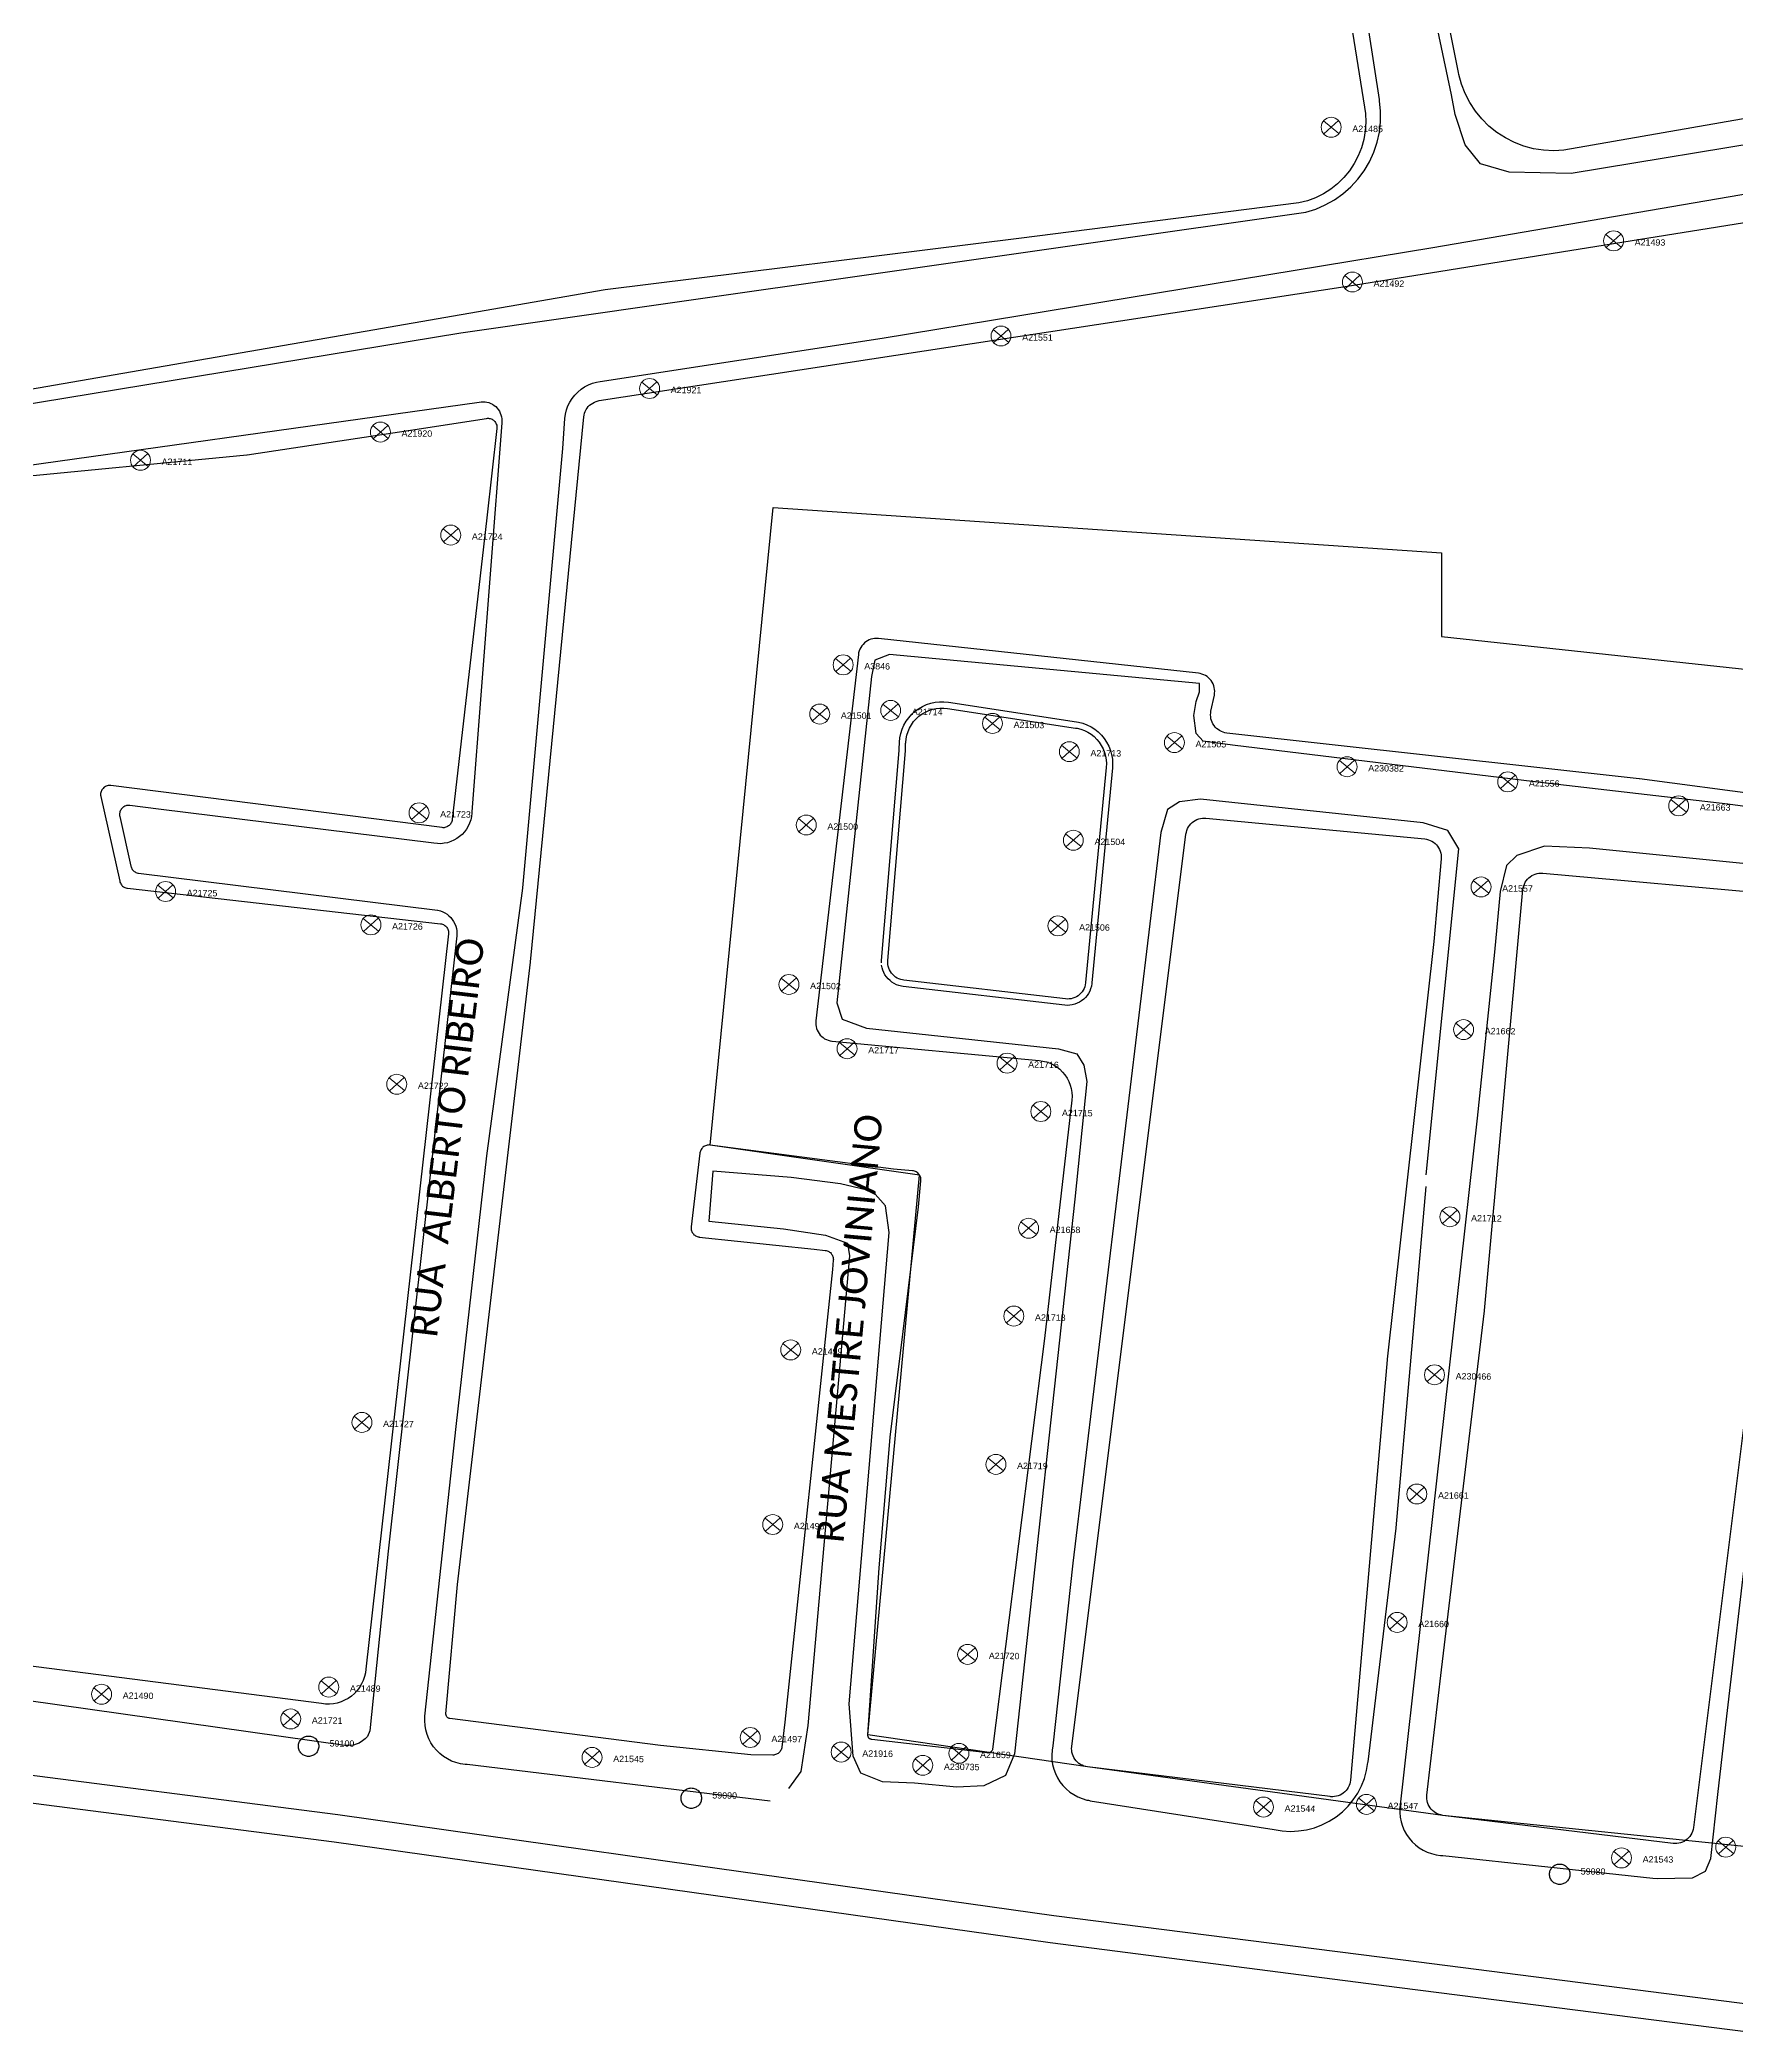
# Model space of a CAD drawing. Header units: millimetres. Extents: x 676447 to 689606, y 7455628 to 7463967.
# Drawn here: x 681893.6 to 682080.2, y 7459214.1 to 7459433.4 of the extents above; entities that cross this region are included whole.
import ezdxf

# ---------------------------------------------------------------- set-up
doc = ezdxf.new("R2010")
doc.units = ezdxf.units.MM
doc.header["$LTSCALE"] = 0.1
doc.header["$MEASUREMENT"] = 0
doc.linetypes.add('PHANTOM2', pattern=[1.25, 0.625, -0.125, 0.125, -0.125, 0.125, -0.125])
doc.layers.add('10.4-Postes', color=1, linetype='Continuous', lineweight=0)
for name, color, linetype in [('Caixas Subterrâneas', 5, 'Continuous'), ('LEGENDAS_INFRAESTRUTURAS', 7, 'Continuous'), ('MUB_AGLOMERADO', 7, 'Continuous'), ('MUB_MEIOFIO', 7, 'Continuous'), ('MUB_QUADRAS', 7, 'Continuous'), ('MUB_SEGMENTO', 7, 'Continuous'), ('NOS_DE_INFRAESTRUTURA', 7, 'Continuous')]:
    doc.layers.add(name, color=color, linetype=linetype)
doc.styles.add('Legend', font='calibri.ttf')
doc.styles.get("Standard").update_dxf_attribs({"font": 'arial.ttf'})

# ---------------------------------------------------------------- blocks, each defined once
blk = doc.blocks.new('PTPT')
at = {"layer": '10.4-Postes', "color": 1, "linetype": 'PHANTOM2'}
for points in [[(-0.0000079, 0.0000104), (0.0000075, -0.000002)], [(0.000007, 0.0000109), (-0.0000074, -0.0000025)]]:
    blk.add_lwpolyline(points, dxfattribs=at)
at = {"layer": '10.4-Postes', "color": 1}
blk.add_circle((-0.0000002, 0.0000042), 0.00000987, dxfattribs=at)
blk = doc.blocks.new('MHMZ')
at = {"linetype": 'PHANTOM2'}
blk.add_circle((0, 0), 0.0000101, dxfattribs=at)

msp = doc.modelspace()

# ---------------------------------------------------------------- linework, layer by layer
at = {"layer": 'MUB_AGLOMERADO', "linetype": 'Continuous'}
msp.add_lwpolyline([(682237.03, 7459253.9), (682175.21, 7459233.96), (682150.24, 7459226.21), (682123.99, 7459229.3), (682084.31, 7459234.22), (682047.94, 7459237.97), (682008.86, 7459243.31), (681984.68, 7459246.85), (681990.38, 7459308.43), (681967.32, 7459311.74), (681974.26, 7459381.9), (682047.81, 7459376.93), (682047.81, 7459367.72), (682142.42, 7459357.52), (682166.68, 7459359.93), (682174.21, 7459346.17), (682215.14, 7459359.86), (682247.41, 7459256.94), (682237.03, 7459253.9)], dxfattribs=at)
at = {"layer": 'MUB_MEIOFIO', "linetype": 'Continuous'}
for points in [[(682132.2, 7459435.33), (682132.1, 7459433.34), (682130.78, 7459431.55), (682124.63, 7459429.94), (682110.14, 7459426.61), (682062.06, 7459418.67), (682055.26, 7459418.82), (682052.08, 7459419.72), (682050.42, 7459421.84), (682049.32, 7459425.18), (682048.91, 7459427.33), (682038.51, 7459476.49)], [(681870.32, 7459389.69), (681939.9, 7459401.15), (681962.92, 7459404.45), (682032.86, 7459414.41), (682033.96, 7459414.75), (682035.01, 7459415.21), (682036.02, 7459415.78), (682036.95, 7459416.44), (682037.82, 7459417.21), (682038.6, 7459418.05), (682039.28, 7459418.98), (682039.87, 7459419.97), (682040.35, 7459421.01), (682040.71, 7459422.11), (682040.97, 7459423.23), (682041.1, 7459424.37), (682041.11, 7459425.52), (682041, 7459426.67), (682040.98, 7459426.8), (682033.88, 7459472.88)], [(681973.94, 7459239.54), (681940.58, 7459243.56), (681940.36, 7459243.58), (681939.86, 7459243.65), (681939.36, 7459243.78), (681938.88, 7459243.95), (681938.42, 7459244.18), (681937.99, 7459244.45), (681937.59, 7459244.77), (681937.22, 7459245.13), (681936.9, 7459245.52), (681936.61, 7459245.95), (681936.38, 7459246.4), (681936.19, 7459246.87), (681936.05, 7459247.37), (681935.96, 7459247.87), (681935.93, 7459248.38), (681935.95, 7459248.89), (681939.37, 7459280.75), (681942.74, 7459310.54), (681942.74, 7459310.56), (681946.71, 7459340.03), (681946.71, 7459340.07), (681951.13, 7459388.39), (681951.33, 7459391.72), (681951.4, 7459392.19), (681951.51, 7459392.65), (681951.68, 7459393.09), (681951.89, 7459393.51), (681952.14, 7459393.91), (681952.43, 7459394.29), (681952.76, 7459394.62), (681953.13, 7459394.93), (681953.52, 7459395.19), (681953.94, 7459395.41), (681954.38, 7459395.58), (681954.83, 7459395.71), (681955.21, 7459395.78), (681986.27, 7459400.55), (682046.85, 7459410.52), (682124.47, 7459423.84)], [(681884.24, 7459385.44), (681941.91, 7459393.51), (681942.12, 7459393.54), (681942.34, 7459393.55), (681942.56, 7459393.54), (681942.77, 7459393.5), (681942.99, 7459393.45), (681943.19, 7459393.37), (681943.38, 7459393.27), (681943.56, 7459393.15), (681943.73, 7459393.01), (681943.89, 7459392.85), (681944.02, 7459392.68), (681944.14, 7459392.5), (681944.24, 7459392.31), (681944.31, 7459392.1), (681944.37, 7459391.89), (681944.4, 7459391.68), (681944.41, 7459391.46), (681944.4, 7459391.24), (681944.29, 7459389.8), (681941.11, 7459348.41), (681941.1, 7459348.27), (681941.06, 7459347.89), (681940.98, 7459347.53), (681940.86, 7459347.17), (681940.7, 7459346.83), (681940.51, 7459346.51), (681940.29, 7459346.21), (681940.04, 7459345.93), (681939.76, 7459345.69), (681939.45, 7459345.47), (681939.12, 7459345.29), (681938.78, 7459345.14), (681938.42, 7459345.02), (681938.06, 7459344.95), (681937.69, 7459344.91), (681937.31, 7459344.92), (681936.94, 7459344.96), (681906.63, 7459348.7), (681903.47, 7459349.11), (681903.43, 7459349.12), (681903.33, 7459349.12), (681903.22, 7459349.12), (681903.12, 7459349.1), (681903.02, 7459349.07), (681902.92, 7459349.03), (681902.83, 7459348.98), (681902.74, 7459348.93), (681902.66, 7459348.86), (681902.59, 7459348.78), (681902.52, 7459348.7), (681902.47, 7459348.61), (681902.42, 7459348.52), (681902.38, 7459348.42), (681902.36, 7459348.32), (681902.34, 7459348.22), (681902.34, 7459348.11), (681902.34, 7459348.01), (681902.36, 7459347.9), (681903.59, 7459342.44), (681903.61, 7459342.36), (681903.64, 7459342.27), (681903.69, 7459342.17), (681903.74, 7459342.08), (681903.81, 7459342), (681903.88, 7459341.93), (681903.96, 7459341.86), (681904.05, 7459341.8), (681904.14, 7459341.75), (681904.24, 7459341.71), (681904.34, 7459341.68), (681904.44, 7459341.66), (681937.31, 7459337.6), (681937.38, 7459337.59), (681937.65, 7459337.51), (681937.9, 7459337.42), (681938.15, 7459337.29), (681938.38, 7459337.14), (681938.59, 7459336.97), (681938.78, 7459336.78), (681938.95, 7459336.57), (681939.1, 7459336.34), (681939.23, 7459336.09), (681939.33, 7459335.84), (681939.4, 7459335.58), (681939.44, 7459335.31), (681939.45, 7459335.03), (681939.44, 7459334.76), (681931.86, 7459266.73), (681931.85, 7459266.67), (681929.87, 7459247.27), (681929.61, 7459246.66), (681929.35, 7459246.39), (681929.07, 7459246.16), (681928.7, 7459245.93), (681928.37, 7459245.81), (681928.08, 7459245.71), (681927.87, 7459245.66), (681927.72, 7459245.69), (681927.59, 7459245.66), (681927.5, 7459245.68), (681927.4, 7459245.66), (681927.3, 7459245.66), (681927.19, 7459245.66), (681927.13, 7459245.66), (681871.04, 7459253.57)], [(682122, 7459343.51), (682079.3, 7459349.26), (682058.07, 7459351.73), (682024.81, 7459355.75), (682021.59, 7459356.2), (682020.82, 7459357.05), (682020.54, 7459359.01), (682020.82, 7459360.56), (682021.17, 7459361.61), (682021.18, 7459362.55), (681987.06, 7459365.74), (681985.44, 7459365.11), (681985.1, 7459363.31), (681981.28, 7459327.39), (681981.84, 7459325.6), (681984.54, 7459324.59), (682005.65, 7459322.34), (682007.67, 7459321.78), (682008.45, 7459320.55), (682008.79, 7459318.75), (682007.44, 7459305.8), (682000.83, 7459244.75), (681999.84, 7459242.35), (681997.44, 7459241.22), (681994.48, 7459241.08), (681989.83, 7459241.51), (681986.31, 7459241.65), (681983.91, 7459242.63), (681983.06, 7459244.47), (681982.64, 7459250.24), (681987.02, 7459302.12), (681986.63, 7459305.07), (681985.24, 7459306.62), (681981.67, 7459307.47), (681976.24, 7459308.17), (681967.64, 7459308.86), (681967.17, 7459303.36), (681975.39, 7459302.51), (681980.04, 7459301.81), (681982.45, 7459300.96), (681982.68, 7459299.56), (681978.06, 7459247.87), (681977.31, 7459242.78), (681975.95, 7459240.92)], [(681986.19, 7459331.81), (681986.19, 7459332.07), (681988.13, 7459355.17), (681988.14, 7459355.41), (681988.15, 7459355.96), (681988.16, 7459356.09), (681988.2, 7459356.55), (681988.3, 7459357.03), (681988.45, 7459357.51), (681988.65, 7459357.95), (681988.9, 7459358.38), (681989.18, 7459358.78), (681989.51, 7459359.15), (681989.87, 7459359.48), (681990.27, 7459359.77), (681990.69, 7459360.02), (681991.14, 7459360.22), (681991.61, 7459360.37), (681992.08, 7459360.47), (681992.57, 7459360.53), (681993.06, 7459360.53), (681993.54, 7459360.49), (682007.64, 7459358.32), (682007.86, 7459358.29), (682008.34, 7459358.16), (682008.79, 7459358), (682009.24, 7459357.77), (682009.65, 7459357.52), (682010.04, 7459357.21), (682010.39, 7459356.85), (682010.7, 7459356.48), (682010.96, 7459356.07), (682011.2, 7459355.64), (682011.38, 7459355.18), (682011.51, 7459354.71), (682011.59, 7459354.22), (682011.62, 7459353.74), (682011.6, 7459353.26), (682009.33, 7459329.59), (682009.33, 7459329.53), (682009.29, 7459329.22), (682009.2, 7459328.94), (682009.1, 7459328.68), (682008.97, 7459328.44), (682008.82, 7459328.21), (682008.64, 7459328), (682008.44, 7459327.79), (682008.2, 7459327.61), (682007.97, 7459327.46), (682007.73, 7459327.35), (682007.46, 7459327.24), (682007.18, 7459327.17), (682006.91, 7459327.13), (682006.61, 7459327.12), (682006.35, 7459327.14), (681988.55, 7459329.2), (681988.37, 7459329.23), (681988.1, 7459329.3), (681987.84, 7459329.39), (681987.58, 7459329.51), (681987.33, 7459329.66), (681987.12, 7459329.84), (681986.92, 7459330.02), (681986.73, 7459330.24), (681986.56, 7459330.49), (681986.44, 7459330.74), (681986.34, 7459330.99), (681986.26, 7459331.25), (681986.2, 7459331.54)], [(682046.13, 7459308.47), (682049.71, 7459344.35), (682048.51, 7459346.37), (682045.8, 7459347.21), (682021.29, 7459349.81), (682018.99, 7459349.5), (682017.64, 7459348.67), (682016.91, 7459346.16), (682007.23, 7459265.71), (682005.05, 7459245.64), (682004.96, 7459245.13), (682004.92, 7459244.61), (682004.94, 7459244.09), (682005.01, 7459243.57), (682005.14, 7459243.06), (682005.32, 7459242.57), (682005.54, 7459242.1), (682005.82, 7459241.66), (682006.14, 7459241.25), (682006.5, 7459240.88), (682006.9, 7459240.54), (682007.33, 7459240.25), (682007.8, 7459240), (682008.28, 7459239.81), (682008.78, 7459239.66), (682008.96, 7459239.63), (682009.06, 7459239.59), (682009.16, 7459239.57), (682029.41, 7459236.41), (682030.29, 7459236.26), (682031.18, 7459236.21), (682032.07, 7459236.25), (682032.95, 7459236.39), (682033.82, 7459236.61), (682034.65, 7459236.92), (682035.45, 7459237.32), (682036.2, 7459237.8), (682036.9, 7459238.36), (682037.53, 7459238.99), (682038.1, 7459239.68), (682038.59, 7459240.42), (682039, 7459241.21), (682039.33, 7459242.04), (682039.57, 7459242.9), (682039.71, 7459243.78), (682039.72, 7459243.87), (682042.81, 7459269.59), (682042.81, 7459269.63), (682046.1, 7459307.18)], [(682083.18, 7459342.5), (682064.1, 7459344.43), (682059.13, 7459344.63), (682056.09, 7459343.62), (682054.97, 7459342.5), (682054.26, 7459339.66), (682053.65, 7459332.96), (682051.73, 7459314.71), (682043.23, 7459238.79), (682043.22, 7459238.28), (682043.26, 7459237.77), (682043.35, 7459237.27), (682043.5, 7459236.79), (682043.69, 7459236.32), (682043.94, 7459235.87), (682044.23, 7459235.45), (682044.56, 7459235.07), (682044.93, 7459234.72), (682045.33, 7459234.41), (682045.77, 7459234.14), (682046.23, 7459233.92), (682046.71, 7459233.76), (682047.2, 7459233.64), (682047.71, 7459233.57), (682047.96, 7459233.56), (682071.05, 7459231.04), (682071.55, 7459231.02)], [(682071.55, 7459231.02), (682075.41, 7459231.1), (682076.85, 7459231.83), (682077.43, 7459233.21), (682078.21, 7459240.27), (682079.21, 7459248.9), (682081.5, 7459268.61)], [(682082.02, 7459217.11), (682043.58, 7459222.02), (682005.13, 7459226.93), (681965.74, 7459232.47), (681926.35, 7459238.01), (681886.96, 7459243.08)]]:
    msp.add_lwpolyline(points, dxfattribs=at)
at = {"layer": 'MUB_QUADRAS', "linetype": 'Continuous'}
for points in [[(682128.85, 7459433.81), (682112.14, 7459430.11), (682061.27, 7459421.24), (682060.16, 7459421.18), (682059.04, 7459421.23), (682057.94, 7459421.4), (682056.87, 7459421.69), (682055.83, 7459422.08), (682054.83, 7459422.59), (682053.89, 7459423.19), (682053.03, 7459423.89), (682052.24, 7459424.67), (682051.53, 7459425.54), (682050.92, 7459426.47), (682050.41, 7459427.46), (682050.01, 7459428.5), (682049.72, 7459429.58), (682049.67, 7459429.8), (682039.98, 7459478.15)], [(682031.73, 7459473.45), (682039.34, 7459425.96), (682039.43, 7459425.29), (682039.47, 7459424.33), (682039.41, 7459423.37), (682039.25, 7459422.42), (682038.99, 7459421.5), (682038.64, 7459420.61), (682038.2, 7459419.76), (682037.67, 7459418.96), (682037.06, 7459418.22), (682036.37, 7459417.54), (682035.62, 7459416.95), (682034.81, 7459416.43), (682033.95, 7459416), (682033.05, 7459415.67), (682032.12, 7459415.43), (682001.29, 7459411.51), (681955.76, 7459405.85), (681924.09, 7459400.37), (681924.07, 7459400.37), (681879.36, 7459392.61)], [(682124.89, 7459344.71), (682069.59, 7459352.05), (682069.55, 7459352.05), (682024.18, 7459357.09), (682023.97, 7459357.12), (682023.77, 7459357.18), (682023.58, 7459357.25), (682023.39, 7459357.35), (682023.22, 7459357.46), (682023.05, 7459357.6), (682022.91, 7459357.75), (682022.78, 7459357.91), (682022.66, 7459358.09), (682022.57, 7459358.27), (682022.49, 7459358.47), (682022.44, 7459358.67), (682022.41, 7459358.88), (682022.4, 7459359.09), (682022.41, 7459359.3), (682022.44, 7459359.48), (682022.81, 7459361.27), (682022.84, 7459361.47), (682022.85, 7459361.68), (682022.84, 7459361.89), (682022.8, 7459362.1), (682022.75, 7459362.3), (682022.67, 7459362.5), (682022.57, 7459362.68), (682022.46, 7459362.86), (682022.33, 7459363.02), (682022.18, 7459363.17), (682022.01, 7459363.3), (682021.84, 7459363.41), (682021.65, 7459363.5), (682021.45, 7459363.58), (682021.25, 7459363.63), (682021.07, 7459363.66), (681985.84, 7459367.49), (681985.64, 7459367.51), (681985.43, 7459367.5), (681985.22, 7459367.46), (681985.02, 7459367.41), (681984.82, 7459367.34), (681984.63, 7459367.24), (681984.46, 7459367.13), (681984.3, 7459367), (681984.15, 7459366.85), (681984.01, 7459366.69), (681983.9, 7459366.51), (681983.8, 7459366.33), (681983.73, 7459366.13), (681983.67, 7459365.93), (681983.64, 7459365.74), (681978.97, 7459325.4), (681978.95, 7459325.19), (681978.96, 7459324.98), (681978.99, 7459324.78), (681979.04, 7459324.57), (681979.12, 7459324.38), (681979.21, 7459324.19), (681979.32, 7459324.01), (681979.45, 7459323.85), (681979.6, 7459323.7), (681979.76, 7459323.57), (681979.93, 7459323.45), (681980.12, 7459323.35), (681980.31, 7459323.28), (681980.52, 7459323.22), (681980.72, 7459323.18), (681980.77, 7459323.18), (682003.53, 7459321.05), (682003.95, 7459320.99), (682004.35, 7459320.89), (682004.75, 7459320.75), (682005.12, 7459320.56), (682005.47, 7459320.34), (682005.8, 7459320.08), (682006.1, 7459319.78), (682006.37, 7459319.46), (682006.6, 7459319.11), (682006.8, 7459318.74), (682006.95, 7459318.35), (682007.06, 7459317.95), (682007.13, 7459317.54), (682007.16, 7459317.12), (682007.14, 7459316.7), (682007.14, 7459316.67), (682004.11, 7459290.47), (681998.4, 7459245.27), (681998.39, 7459245.22), (681998.38, 7459245.17), (681998.36, 7459245.12), (681998.33, 7459245.07), (681998.3, 7459245.03), (681998.27, 7459244.99), (681998.23, 7459244.96), (681998.19, 7459244.92), (681998.15, 7459244.9), (681998.1, 7459244.87), (681998.05, 7459244.86), (681998, 7459244.84), (681997.95, 7459244.84), (681997.9, 7459244.83), (681997.85, 7459244.84), (681985.12, 7459246.32), (681985.07, 7459246.32), (681985.02, 7459246.34), (681984.97, 7459246.36), (681984.93, 7459246.38), (681984.88, 7459246.41), (681984.84, 7459246.44), (681984.81, 7459246.48), (681984.77, 7459246.52), (681984.75, 7459246.57), (681984.72, 7459246.61), (681984.7, 7459246.66), (681984.69, 7459246.71), (681984.68, 7459246.76), (681984.68, 7459246.82), (681984.68, 7459246.85), (681985.93, 7459265.21), (681987.14, 7459279.57), (681987.14, 7459279.61), (681990.27, 7459304.94), (681990.52, 7459307.82), (681990.53, 7459307.93), (681990.52, 7459308.03), (681990.5, 7459308.14), (681990.47, 7459308.24), (681990.43, 7459308.33), (681990.38, 7459308.43), (681990.32, 7459308.51), (681990.26, 7459308.59), (681990.18, 7459308.67), (681990.1, 7459308.73), (681990.01, 7459308.79), (681989.92, 7459308.83), (681989.82, 7459308.87), (681989.72, 7459308.89), (681989.61, 7459308.91), (681987.49, 7459309.09), (681967.32, 7459311.74), (681967.22, 7459311.75), (681967.12, 7459311.74), (681967.01, 7459311.73), (681966.91, 7459311.71), (681966.81, 7459311.67), (681966.72, 7459311.63), (681966.63, 7459311.57), (681966.54, 7459311.51), (681966.47, 7459311.43), (681966.4, 7459311.36), (681966.34, 7459311.27), (681966.29, 7459311.18), (681966.25, 7459311.08), (681966.22, 7459310.98), (681966.2, 7459310.88), (681966.2, 7459310.86), (681965.24, 7459302.74), (681965.23, 7459302.63), (681965.24, 7459302.53), (681965.25, 7459302.42), (681965.28, 7459302.32), (681965.31, 7459302.22), (681965.36, 7459302.13), (681965.42, 7459302.04), (681965.48, 7459301.96), (681965.55, 7459301.88), (681965.63, 7459301.82), (681965.72, 7459301.76), (681965.81, 7459301.71), (681965.91, 7459301.67), (681966.01, 7459301.64), (681966.11, 7459301.63), (681966.13, 7459301.62), (681978.77, 7459300.29), (681980, 7459300.15), (681980.1, 7459300.13), (681980.2, 7459300.11), (681980.3, 7459300.07), (681980.39, 7459300.02), (681980.48, 7459299.96), (681980.56, 7459299.9), (681980.64, 7459299.82), (681980.7, 7459299.74), (681980.76, 7459299.65), (681980.8, 7459299.56), (681980.84, 7459299.46), (681980.87, 7459299.36), (681980.88, 7459299.25), (681980.89, 7459299.15), (681980.88, 7459299.06), (681980.78, 7459298.03), (681975.56, 7459248.22), (681975.21, 7459245.48), (681975.2, 7459245.39), (681975.17, 7459245.29), (681975.13, 7459245.19), (681975.08, 7459245.1), (681975.02, 7459245.01), (681974.96, 7459244.93), (681974.88, 7459244.86), (681974.8, 7459244.79), (681974.71, 7459244.74), (681974.62, 7459244.69), (681974.52, 7459244.65), (681974.42, 7459244.63), (681974.32, 7459244.61), (681974.21, 7459244.61), (681971.79, 7459244.63), (681961.86, 7459245.65), (681938.7, 7459248.62), (681938.65, 7459248.63), (681938.6, 7459248.64), (681938.55, 7459248.66), (681938.5, 7459248.69), (681938.46, 7459248.72), (681938.42, 7459248.75), (681938.38, 7459248.79), (681938.35, 7459248.83), (681938.32, 7459248.87), (681938.3, 7459248.92), (681938.28, 7459248.97), (681938.27, 7459249.02), (681938.26, 7459249.07), (681938.26, 7459249.13), (681938.26, 7459249.16), (681939.52, 7459263.38), (681947.57, 7459331.87), (681947.57, 7459331.91), (681953.43, 7459391.88), (681953.46, 7459392.09), (681953.51, 7459392.29), (681953.59, 7459392.49), (681953.68, 7459392.68), (681953.79, 7459392.85), (681953.92, 7459393.02), (681954.07, 7459393.16), (681954.23, 7459393.3), (681954.41, 7459393.41), (681954.59, 7459393.51), (681954.79, 7459393.59), (681954.99, 7459393.64), (681955.12, 7459393.67), (682037.21, 7459406.23), (682125.8, 7459420.42)], [(681889, 7459385.07), (681916.34, 7459387.7), (681916.4, 7459387.7), (681934.34, 7459390.44), (681942.72, 7459391.72), (681942.82, 7459391.73), (681942.93, 7459391.73), (681943.03, 7459391.72), (681943.13, 7459391.7), (681943.23, 7459391.67), (681943.33, 7459391.62), (681943.42, 7459391.57), (681943.5, 7459391.51), (681943.58, 7459391.44), (681943.65, 7459391.36), (681943.71, 7459391.27), (681943.76, 7459391.18), (681943.8, 7459391.09), (681943.84, 7459390.99), (681943.86, 7459390.88), (681943.87, 7459390.78), (681943.87, 7459390.68), (681943.86, 7459390.62), (681942.74, 7459380.78), (681938.94, 7459347.56), (681938.93, 7459347.45), (681938.9, 7459347.35), (681938.86, 7459347.25), (681938.81, 7459347.16), (681938.76, 7459347.07), (681938.69, 7459346.99), (681938.61, 7459346.92), (681938.53, 7459346.86), (681938.44, 7459346.8), (681938.35, 7459346.75), (681938.25, 7459346.72), (681938.15, 7459346.69), (681938.05, 7459346.67), (681937.94, 7459346.67), (681937.84, 7459346.68), (681937.83, 7459346.68), (681901.38, 7459351.31), (681901.28, 7459351.32), (681901.17, 7459351.31), (681901.07, 7459351.3), (681900.97, 7459351.28), (681900.87, 7459351.24), (681900.78, 7459351.2), (681900.69, 7459351.14), (681900.6, 7459351.08), (681900.53, 7459351), (681900.46, 7459350.92), (681900.4, 7459350.84), (681900.35, 7459350.74), (681900.31, 7459350.65), (681900.28, 7459350.55), (681900.26, 7459350.44), (681900.26, 7459350.34), (681900.26, 7459350.24), (681900.27, 7459350.13), (681900.28, 7459350.1), (681902.36, 7459340.78), (681902.39, 7459340.67), (681902.43, 7459340.58), (681902.48, 7459340.48), (681902.54, 7459340.4), (681902.6, 7459340.32), (681902.68, 7459340.24), (681902.76, 7459340.18), (681902.85, 7459340.12), (681902.94, 7459340.08), (681903.04, 7459340.04), (681903.14, 7459340.01), (681903.23, 7459340), (681937.67, 7459336.09), (681937.77, 7459336.08), (681937.87, 7459336.05), (681937.97, 7459336.01), (681938.06, 7459335.96), (681938.15, 7459335.9), (681938.23, 7459335.84), (681938.3, 7459335.76), (681938.37, 7459335.68), (681938.42, 7459335.59), (681938.47, 7459335.5), (681938.51, 7459335.4), (681938.53, 7459335.3), (681938.55, 7459335.2), (681938.55, 7459335.09), (681938.55, 7459334.99), (681929.44, 7459254.06), (681929.39, 7459253.66), (681929.29, 7459253.24), (681929.15, 7459252.82), (681928.97, 7459252.43), (681928.74, 7459252.05), (681928.48, 7459251.7), (681928.18, 7459251.38), (681927.85, 7459251.1), (681927.5, 7459250.84), (681927.11, 7459250.63), (681926.71, 7459250.46), (681926.29, 7459250.33), (681925.87, 7459250.25), (681925.43, 7459250.21), (681924.99, 7459250.22), (681924.56, 7459250.27), (681868.59, 7459257.48)], [(681986.88, 7459331.83), (681986.88, 7459332.04), (681988.82, 7459355.13), (681988.83, 7459355.39), (681988.84, 7459355.92), (681988.85, 7459356.03), (681988.89, 7459356.45), (681988.97, 7459356.86), (681989.1, 7459357.26), (681989.27, 7459357.64), (681989.48, 7459358.01), (681989.72, 7459358.35), (681990, 7459358.66), (681990.31, 7459358.94), (681990.65, 7459359.19), (681991.01, 7459359.4), (681991.39, 7459359.57), (681991.79, 7459359.7), (681992.2, 7459359.79), (681992.61, 7459359.84), (681993.03, 7459359.84), (681993.45, 7459359.8), (682007.53, 7459357.64), (682007.72, 7459357.61), (682008.13, 7459357.5), (682008.52, 7459357.36), (682008.9, 7459357.17), (682009.25, 7459356.95), (682009.58, 7459356.69), (682009.88, 7459356.39), (682010.14, 7459356.07), (682010.37, 7459355.72), (682010.57, 7459355.35), (682010.72, 7459354.96), (682010.83, 7459354.56), (682010.9, 7459354.14), (682010.93, 7459353.73), (682010.91, 7459353.31), (682008.64, 7459329.62), (682008.64, 7459329.58), (682008.61, 7459329.37), (682008.55, 7459329.17), (682008.47, 7459328.98), (682008.37, 7459328.79), (682008.26, 7459328.62), (682008.13, 7459328.46), (682007.98, 7459328.31), (682007.81, 7459328.18), (682007.63, 7459328.07), (682007.45, 7459327.98), (682007.25, 7459327.9), (682007.05, 7459327.85), (682006.84, 7459327.82), (682006.63, 7459327.81), (682006.42, 7459327.83), (681988.64, 7459329.89), (681988.5, 7459329.91), (681988.3, 7459329.96), (681988.1, 7459330.03), (681987.91, 7459330.12), (681987.73, 7459330.23), (681987.57, 7459330.36), (681987.42, 7459330.5), (681987.28, 7459330.66), (681987.16, 7459330.84), (681987.07, 7459331.02), (681986.99, 7459331.22), (681986.93, 7459331.42), (681986.89, 7459331.62), (681986.88, 7459331.83)], [(682007.1, 7459245.33), (682007.12, 7459245.53), (682007.12, 7459245.54), (682019.69, 7459345.96), (682019.73, 7459346.17), (682019.78, 7459346.37), (682019.86, 7459346.57), (682019.96, 7459346.75), (682020.08, 7459346.92), (682020.21, 7459347.08), (682020.36, 7459347.23), (682020.53, 7459347.36), (682020.71, 7459347.47), (682020.9, 7459347.56), (682021.09, 7459347.63), (682021.3, 7459347.68), (682021.5, 7459347.71), (682021.71, 7459347.72), (682021.86, 7459347.71), (682045.96, 7459345.43), (682046.17, 7459345.4), (682046.37, 7459345.34), (682046.57, 7459345.27), (682046.75, 7459345.18), (682046.93, 7459345.07), (682047.09, 7459344.94), (682047.24, 7459344.79), (682047.38, 7459344.63), (682047.49, 7459344.45), (682047.59, 7459344.27), (682047.67, 7459344.07), (682047.72, 7459343.87), (682047.76, 7459343.67), (682047.77, 7459343.46), (682047.76, 7459343.26), (682046.95, 7459334.14), (682041.81, 7459288.16), (682041.81, 7459288.12), (682037.79, 7459241.84), (682037.76, 7459241.64), (682037.71, 7459241.43), (682037.64, 7459241.24), (682037.55, 7459241.05), (682037.44, 7459240.87), (682037.31, 7459240.71), (682037.16, 7459240.56), (682037, 7459240.42), (682036.83, 7459240.3), (682036.64, 7459240.21), (682036.45, 7459240.13), (682036.25, 7459240.07), (682036.04, 7459240.03), (682035.83, 7459240.02), (682035.62, 7459240.02), (682035.55, 7459240.03), (682008.86, 7459243.31), (682008.65, 7459243.34), (682008.45, 7459243.4), (682008.26, 7459243.48), (682008.07, 7459243.58), (682007.9, 7459243.69), (682007.74, 7459243.83), (682007.59, 7459243.98), (682007.47, 7459244.14), (682007.35, 7459244.32), (682007.26, 7459244.51), (682007.19, 7459244.71), (682007.14, 7459244.91), (682007.11, 7459245.12), (682007.1, 7459245.33)], [(682046.18, 7459239.99), (682046.19, 7459240.19), (682047.82, 7459253.99), (682052.53, 7459293.48), (682052.53, 7459293.54), (682056.77, 7459339.86), (682056.8, 7459340.07), (682056.85, 7459340.27), (682056.92, 7459340.47), (682057.01, 7459340.66), (682057.13, 7459340.83), (682057.26, 7459341), (682057.4, 7459341.15), (682057.56, 7459341.28), (682057.74, 7459341.4), (682057.92, 7459341.49), (682058.12, 7459341.57), (682058.32, 7459341.63), (682058.52, 7459341.66), (682058.73, 7459341.68), (682058.94, 7459341.67), (682085.11, 7459339.31)], [(682081.55, 7459284.78), (682075.52, 7459236.62), (682075.48, 7459236.41), (682075.42, 7459236.21), (682075.34, 7459236.02), (682075.25, 7459235.83), (682075.13, 7459235.66), (682074.99, 7459235.5), (682074.84, 7459235.35), (682074.68, 7459235.23), (682074.5, 7459235.11), (682074.31, 7459235.02), (682074.11, 7459234.95), (682073.91, 7459234.9), (682073.7, 7459234.87), (682073.49, 7459234.87), (682073.29, 7459234.88), (682047.94, 7459237.97), (682047.73, 7459238.01), (682047.53, 7459238.06), (682047.34, 7459238.14), (682047.15, 7459238.24), (682046.98, 7459238.36), (682046.82, 7459238.49), (682046.67, 7459238.64), (682046.54, 7459238.81), (682046.43, 7459238.98), (682046.34, 7459239.17), (682046.27, 7459239.37), (682046.22, 7459239.57), (682046.19, 7459239.78), (682046.18, 7459239.99)], [(681886.57, 7459240.11), (681925.95, 7459235.04), (681965.32, 7459229.5), (682004.73, 7459223.96), (682043.2, 7459219.04), (682081.83, 7459214.11)]]:
    msp.add_lwpolyline(points, dxfattribs=at)

# ---------------------------------------------------------------- block references
at = {"layer": 'Caixas Subterrâneas', "color": 40, "xscale": 111319.4907932736, "yscale": 111319.4907932736, "zscale": 111319.4907932736}
for p, rotation in [((681923.14, 7459245.58), 359.3074474933568), ((681965.25, 7459239.86), 359.3072855497243), ((682060.81, 7459231.49), 359.3069194690109)]:
    msp.add_blockref('MHMZ', p, dxfattribs=dict(at, rotation=rotation))
at = {"layer": 'NOS_DE_INFRAESTRUTURA', "color": 1}
for p, xscale, yscale, zscale, rotation in [((682035.68, 7459423.29), 111319.4907932736, 111319.4907932736, 111319.4907932736, 359.3070733266574), ((682066.76, 7459410.79), 111319.4907932736, 111319.4907932736, 111319.4907932736, 359.3069513056529), ((682038.02, 7459406.26), 111319.4907932736, 111319.4907932736, 111319.4907932736, 359.307059249933), ((681999.35, 7459400.32), 111319.4907932736, 111319.4907932736, 111319.4907932736, 359.3072045554194), ((681960.68, 7459394.54), 111319.4907932736, 111319.4907932736, 111319.4907932736, 359.3073499004768), ((681931.06, 7459389.75), 111319.4907932736, 111319.4907932736, 111319.4907932736, 359.3074611390113), ((681904.66, 7459386.64), 111319.4907932736, 111319.4907932736, 111319.4907932736, 359.3075606025272), ((681938.8, 7459378.41), 111319.4907932736, 111319.4907932736, 111319.4907932736, 359.3074282520179), ((681981.98, 7459364.13), 111319.4907932736, 111319.4907932736, 111319.4907932736, 359.3072596486245), ((681979.4, 7459358.71), 111319.4907932735, 111319.4907932735, 111319.4907932735, 359.3072677912604), ((681987.21, 7459359.11), 111319.4907932736, 111319.4907932736, 111319.4907932736, 359.3072382198773), ((681998.41, 7459357.68), 111319.4907932736, 111319.4907932736, 111319.4907932736, 359.30719515429), ((682018.43, 7459355.57), 111319.4907932736, 111319.4907932736, 111319.4907932736, 359.3071183668076), ((682006.87, 7459354.57), 111319.4907932736, 111319.4907932736, 111319.4907932736, 359.3071620426622), ((682037.43, 7459352.91), 111319.4907932736, 111319.4907932736, 111319.4907932736, 359.3070452803905), ((682055.11, 7459351.25), 111319.4907932736, 111319.4907932736, 111319.4907932736, 359.3069775310376), ((681935.31, 7459347.84), 111319.4907932736, 111319.4907932736, 111319.4907932736, 359.3074322173148), ((682073.92, 7459348.61), 111319.4907932736, 111319.4907932736, 111319.4907932736, 359.3069051730301), ((681977.92, 7459346.5), 111319.4907932736, 111319.4907932736, 111319.4907932736, 359.307269717925), ((682007.31, 7459344.82), 111319.4907932736, 111319.4907932736, 111319.4907932736, 359.307157414952), ((681907.42, 7459339.18), 111319.4907932736, 111319.4907932736, 111319.4907932736, 359.3075356989028), ((682052.17, 7459339.68), 111319.4907932736, 111319.4907932736, 111319.4907932736, 359.3069851786352), ((681930.02, 7459335.51), 111319.4907932735, 111319.4907932735, 111319.4907932735, 359.3074485993734), ((682005.62, 7459335.4), 111319.4907932736, 111319.4907932736, 111319.4907932736, 359.3071609931295), ((681976.02, 7459328.95), 111319.4907932735, 111319.4907932735, 111319.4907932735, 359.3072716216243), ((682050.25, 7459323.98), 111319.4907932736, 111319.4907932736, 111319.4907932736, 359.3069877322537), ((681982.41, 7459321.88), 111319.4907932735, 111319.4907932735, 111319.4907932735, 359.3072451837833), ((682000.02, 7459320.29), 111319.4907932736, 111319.4907932736, 111319.4907932736, 359.3071777115412), ((681932.86, 7459317.97), 111319.4907932736, 111319.4907932736, 111319.4907932736, 359.3074324952018), ((682003.73, 7459314.97), 111319.4907932736, 111319.4907932736, 111319.4907932736, 359.3071619706947), ((682048.75, 7459303.38), 111319.4907932736, 111319.4907932736, 111319.4907932736, 359.3069871827427), ((682002.39, 7459302.12), 111319.4907932736, 111319.4907932736, 111319.4907932736, 359.3071631780219), ((682000.76, 7459292.45), 111319.4907932735, 111319.4907932735, 111319.4907932735, 359.3071664200957), ((681976.21, 7459288.73), 111319.4907932735, 111319.4907932735, 111319.4907932735, 359.3072586734411), ((682047.05, 7459285.99), 111319.4907932736, 111319.4907932736, 111319.4907932736, 359.3069883739148), ((681929.03, 7459280.75), 111319.4907932736, 111319.4907932736, 111319.4907932736, 359.307435761092), ((681998.79, 7459276.13), 111319.4907932735, 111319.4907932735, 111319.4907932735, 359.3071689693014), ((682045.11, 7459272.87), 111319.4907932736, 111319.4907932736, 111319.4907932736, 359.3069917690054), ((681974.23, 7459269.51), 111319.4907932736, 111319.4907932736, 111319.4907932736, 359.3072603711082), ((682042.94, 7459258.74), 111319.4907932736, 111319.4907932736, 111319.4907932736, 359.3069957089704), ((681995.68, 7459255.22), 111319.4907932736, 111319.4907932736, 111319.4907932736, 359.3071744475206), ((681900.38, 7459250.83), 111319.4907932736, 111319.4907932736, 111319.4907932736, 359.3075356743349), ((681925.38, 7459251.62), 111319.4907932736, 111319.4907932736, 111319.4907932736, 359.3074408077011), ((681921.19, 7459248.11), 111319.4907932736, 111319.4907932736, 111319.4907932736, 359.3074556779006), ((681971.76, 7459246.07), 111319.4907932736, 111319.4907932736, 111319.4907932736, 359.3072626678885), ((681954.35, 7459243.88), 111319.4907932736, 111319.4907932736, 111319.4907932736, 359.3073282190094), ((681981.76, 7459244.47), 111319.4907932736, 111319.4907932736, 111319.4907932736, 359.3072241492975), ((681994.72, 7459244.33), 111319.4907932736, 111319.4907932736, 111319.4907932736, 359.3071747847568), ((681990.74, 7459243.01), 111319.4907932736, 111319.4907932736, 111319.4907932736, 359.3071895219051), ((682028.23, 7459238.42), 111319.4907932736, 111319.4907932736, 111319.4907932736, 359.3070454956326), ((682039.56, 7459238.71), 111319.4907932736, 111319.4907932736, 111319.4907932736, 359.3070025104907), ((682067.63, 7459232.82), 111319.4907932736, 111319.4907932736, 111319.4907932736, 359.3068939155743), ((682079.1, 7459234), 111319.4907932736, 111319.4907932736, 111319.4907932736, 359.306850642074)]:
    msp.add_blockref('PTPT', p, dxfattribs=dict(at, xscale=xscale, yscale=yscale, zscale=zscale, rotation=rotation))

# ---------------------------------------------------------------- texts
at = {"layer": 'LEGENDAS_INFRAESTRUTURAS', "color": 1}
for s, rotation, p in [('A21485', 359.3071, (682037.99, 7459423.26)), ('A21493', 359.3069, (682069.06, 7459410.76)), ('A21492', 359.3071, (682040.33, 7459406.23)), ('A21551', 359.3072, (682001.66, 7459400.3)), ('A21921', 359.3073, (681962.99, 7459394.51)), ('A21920', 359.3075, (681933.37, 7459389.73)), ('A21711', 359.3076, (681906.97, 7459386.61)), ('A21724', 359.3074, (681941.11, 7459378.38)), ('A3846', 359.3073, (681984.29, 7459364.11)), ('A21501', 359.3073, (681981.71, 7459358.68)), ('A21714', 359.3072, (681989.52, 7459359.08)), ('A21503', 359.3072, (682000.72, 7459357.65)), ('A21713', 359.3072, (682009.18, 7459354.54)), ('A21505', 359.3071, (682020.74, 7459355.54)), ('A230382', 359.307, (682039.74, 7459352.88)), ('A21556', 359.307, (682057.42, 7459351.22)), ('A21723', 359.3074, (681937.62, 7459347.82)), ('A21663', 359.3069, (682076.23, 7459348.58)), ('A21500', 359.3073, (681980.23, 7459346.47)), ('A21504', 359.3071, (682009.62, 7459344.79)), ('A21725', 359.3075, (681909.73, 7459339.15)), ('A21557', 359.307, (682054.48, 7459339.65)), ('A21726', 359.3074, (681932.33, 7459335.48)), ('A21506', 359.3072, (682007.93, 7459335.37)), ('A21502', 359.3073, (681978.33, 7459328.92)), ('A21662', 359.307, (682052.56, 7459323.95)), ('A21717', 359.3072, (681984.72, 7459321.85)), ('A21716', 359.3072, (682002.32, 7459320.26)), ('A21722', 359.3074, (681935.17, 7459317.94)), ('A21715', 359.3072, (682006.04, 7459314.94)), ('A21658', 359.3072, (682004.69, 7459302.09)), ('A21712', 359.307, (682051.06, 7459303.35)), ('A21718', 359.3072, (682003.07, 7459292.43)), ('A21499', 359.3072, (681978.52, 7459288.7)), ('A230466', 359.307, (682049.36, 7459285.96)), ('A21727', 359.3074, (681931.34, 7459280.72)), ('A21719', 359.3072, (682001.1, 7459276.1)), ('A21661', 359.307, (682047.42, 7459272.85)), ('A21498', 359.3073, (681976.54, 7459269.48)), ('A21660', 359.307, (682045.25, 7459258.71)), ('A21720', 359.3072, (681997.99, 7459255.19)), ('A21489', 359.3074, (681927.69, 7459251.6)), ('A21490', 359.3075, (681902.69, 7459250.81)), ('A21721', 359.3074, (681923.5, 7459248.08)), ('A21497', 359.3073, (681974.07, 7459246.04)), ('A21545', 359.3073, (681956.66, 7459243.85)), ('A21916', 359.3072, (681984.07, 7459244.44)), ('A230735', 359.3072, (681993.05, 7459242.98)), ('A21659', 359.3072, (681997.03, 7459244.3)), ('A21544', 359.307, (682030.54, 7459238.39)), ('A21547', 359.307, (682041.87, 7459238.68)), ('A21543', 359.3069, (682069.94, 7459232.8))]:
    msp.add_text(s, height=0.7, rotation=rotation, dxfattribs=at).set_placement(p)
at = {"layer": 'LEGENDAS_INFRAESTRUTURAS', "color": 5}
for s, rotation, p in [('59100', 359.3074, (681925.45, 7459245.55)), ('59090', 359.3073, (681967.56, 7459239.83)), ('59080', 359.3069, (682063.12, 7459231.46))]:
    msp.add_text(s, height=0.7, rotation=rotation, dxfattribs=at).set_placement(p)
at = {"layer": 'MUB_SEGMENTO', "color": 253, "style": 'Legend'}
for s, rotation, p in [('RUA  ALBERTO RIBEIRO', 83.1837, (681937.26, 7459290.47)), ('RUA MESTRE JOVINIANO', 84.7595, (681981.99, 7459267.87))]:
    msp.add_text(s, height=3, rotation=rotation, dxfattribs=at).set_placement(p)

doc.saveas('drawing.dxf')
